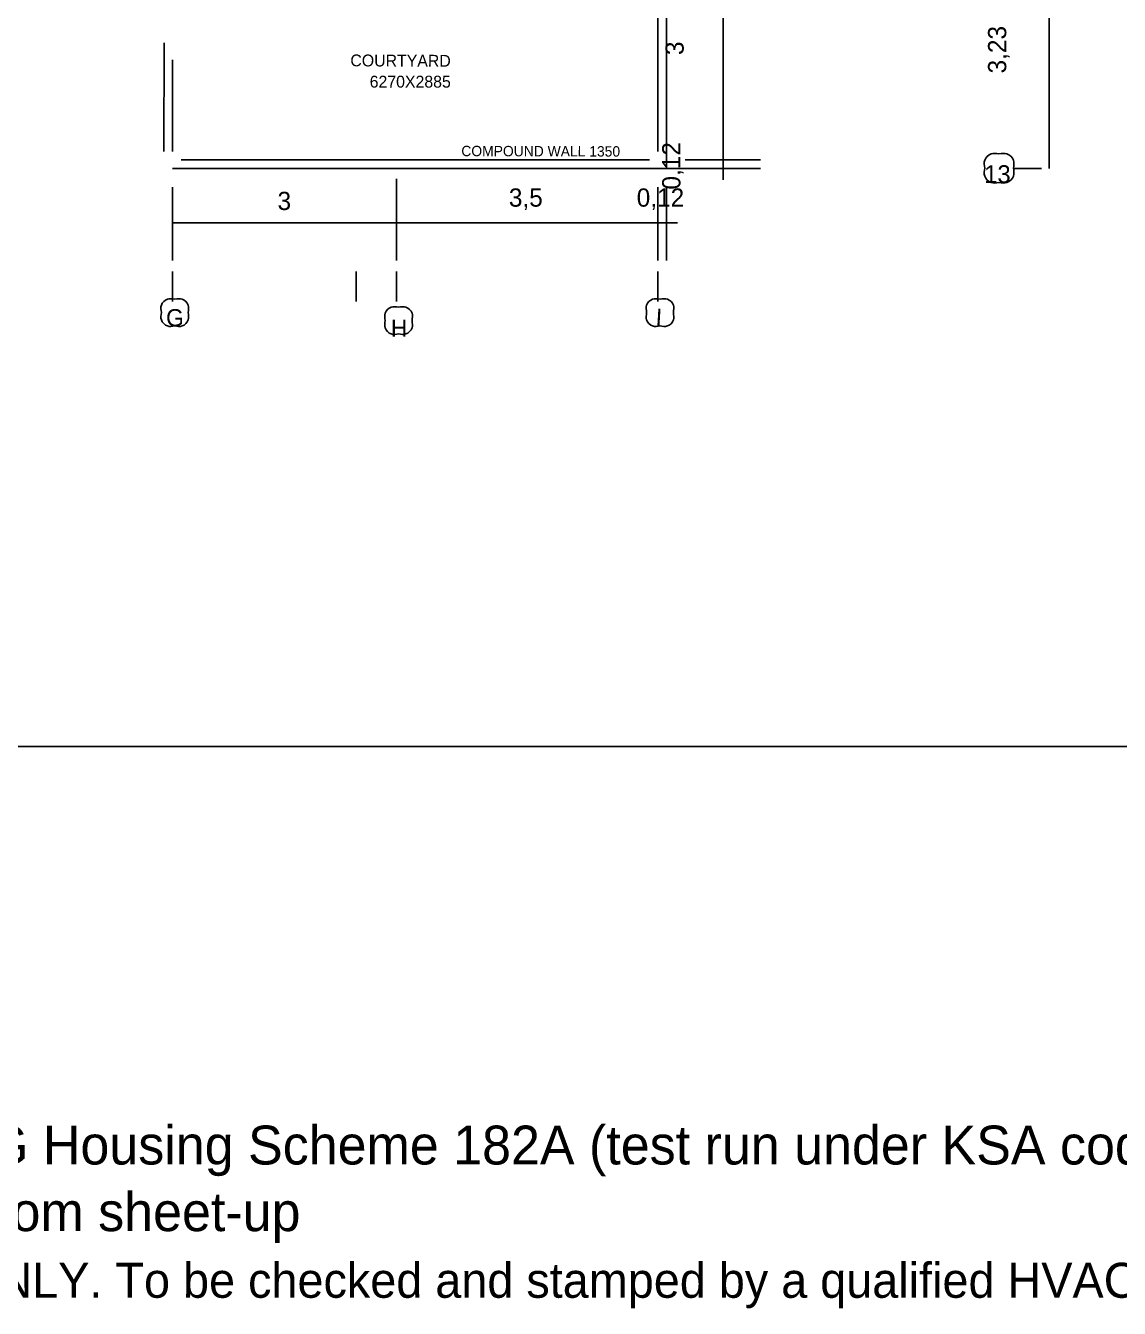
# Model space of a CAD drawing. Header units: millimetres. Extents: x 30 to 55791, y -4580 to 38782.
# Drawn here: x 13809 to 27496, y -4580 to 11470 of the extents above; entities that cross this region are included whole.
import ezdxf

# ---------------------------------------------------------------- set-up
doc = ezdxf.new("R2010")
doc.units = ezdxf.units.MM
doc.layers.add('A-ARCH-REF', color=8, linetype='CONTINUOUS')
doc.layers.add('M-ANNO', color=7, linetype='CONTINUOUS')

msp = doc.modelspace()

# ---------------------------------------------------------------- linework, layer by layer
at = {"layer": 'A-ARCH-REF'}
for p, q in [((26617, 12702), (26617, 9684)), ((21721, 12591), (21721, 9895)), ((21827, 12591), (21827, 9684)), ((22539, 9790), (22539, 12591)), ((15537, 9895), (15542, 11255)), ((15648, 11043), (15648, 9895)), ((22539, 9931), (22539, 9790)), ((21827, 9684), (15648, 9684)), ((21615, 9790), (15754, 9790)), ((21709, 9684), (22062, 9684)), ((22062, 9790), (23004, 9790)), ((22062, 9790), (23004, 9790)), ((22062, 9684), (23004, 9684)), ((22539, 9790), (22539, 9684)), ((22539, 9684), (22539, 9542)), ((26170, 9684), (26523, 9684)), ((18449, 9554), (18449, 8530)), ((18449, 9507), (18449, 8530)), ((15648, 9448), (15648, 8530)), ((21721, 9448), (21721, 8530)), ((21721, 9448), (21721, 8530)), ((21827, 9448), (21827, 8530)), ((18449, 9001), (15648, 9001)), ((21721, 9001), (18449, 9001)), ((21580, 9001), (21721, 9001)), ((21721, 9001), (21827, 9001)), ((21827, 9001), (21968, 9001)), ((15648, 8395), (15648, 8018)), ((17943, 8395), (17943, 8018)), ((18449, 8395), (18449, 8018)), ((21721, 8395), (21721, 8018)), ((55791, 2452), (2538, 2452))]:
    msp.add_line(p, q, dxfattribs=at)
for points in [[(25990, 9866), (25891, 9866), (25811, 9786), (25811, 9687)], [(26170, 9687), (26170, 9786), (26089, 9866), (25990, 9866)], [(25811, 9687), (25811, 9587), (25891, 9507), (25990, 9507)], [(25990, 9507), (26089, 9507), (26170, 9587), (26170, 9687)], [(15675, 8048), (15582, 8048), (15507, 7973), (15507, 7880)], [(15843, 7880), (15843, 7973), (15768, 8048), (15675, 8048)], [(21748, 8048), (21655, 8048), (21580, 7973), (21580, 7880)], [(21915, 7880), (21915, 7973), (21840, 8048), (21748, 8048)], [(15507, 7880), (15507, 7787), (15582, 7712), (15675, 7712)], [(15675, 7712), (15768, 7712), (15843, 7787), (15843, 7880)], [(18476, 7948), (18383, 7948), (18308, 7873), (18308, 7780)], [(18644, 7780), (18644, 7873), (18568, 7948), (18476, 7948)], [(21580, 7880), (21580, 7787), (21655, 7712), (21748, 7712)], [(21748, 7712), (21840, 7712), (21915, 7787), (21915, 7880)], [(18308, 7780), (18308, 7687), (18383, 7612), (18476, 7612)], [(18476, 7612), (18568, 7612), (18644, 7687), (18644, 7780)]]:
    msp.add_spline(points, degree=3, dxfattribs=at)

# ---------------------------------------------------------------- texts
for s, height, rotation, p in [('3,23', 228.4, 90, (26081, 10872)), ('3', 228, 90, (22044, 11102)), ('COURTYARD', 148.4, -0.2418, (17872, 10961)), ('COMPOUND WALL 1350', 129.81, -0.1536, (19261, 9837)), ('0,12', 228.4, 90, (22003, 9419)), ('I', 214, -3.3675, (21688, 7716))]:
    msp.add_text(s, height=height, rotation=rotation, dxfattribs=at).set_placement(p)
for s, height, p in [('6270X2885', 148.4, (18114, 10695)), ('13', 222.5, (25805, 9501)), ('3', 228, (16961, 9163)), ('3,5', 228.4, (19856, 9205)), ('0,12', 228.4, (21456, 9205)), ('G', 214, (15566, 7709)), ('H', 214, (18379, 7579))]:
    msp.add_text(s, height=height, dxfattribs=at).set_placement(p)
at = {"layer": 'M-ANNO'}
for s, p in [('HVAC LAYOUT - GROUND FLOOR - DDA MIG Housing Scheme 182A (test run under KSA codes)', (0, -2780)), ('Scale 1:139, units mm, north 0 deg clockwise from sheet-up', (0, -3614))]:
    msp.add_text(s, height=486.5, dxfattribs=at).set_placement(p)
at = {"layer": 'M-ANNO', "color": 1}
msp.add_text('PRELIMINARY DESIGN - FOR COORDINATION ONLY. To be checked and stamped by a qualified HVAC engineer before construction.', height=437.85, dxfattribs=at).set_placement((0, -4448))

doc.saveas('drawing.dxf')
